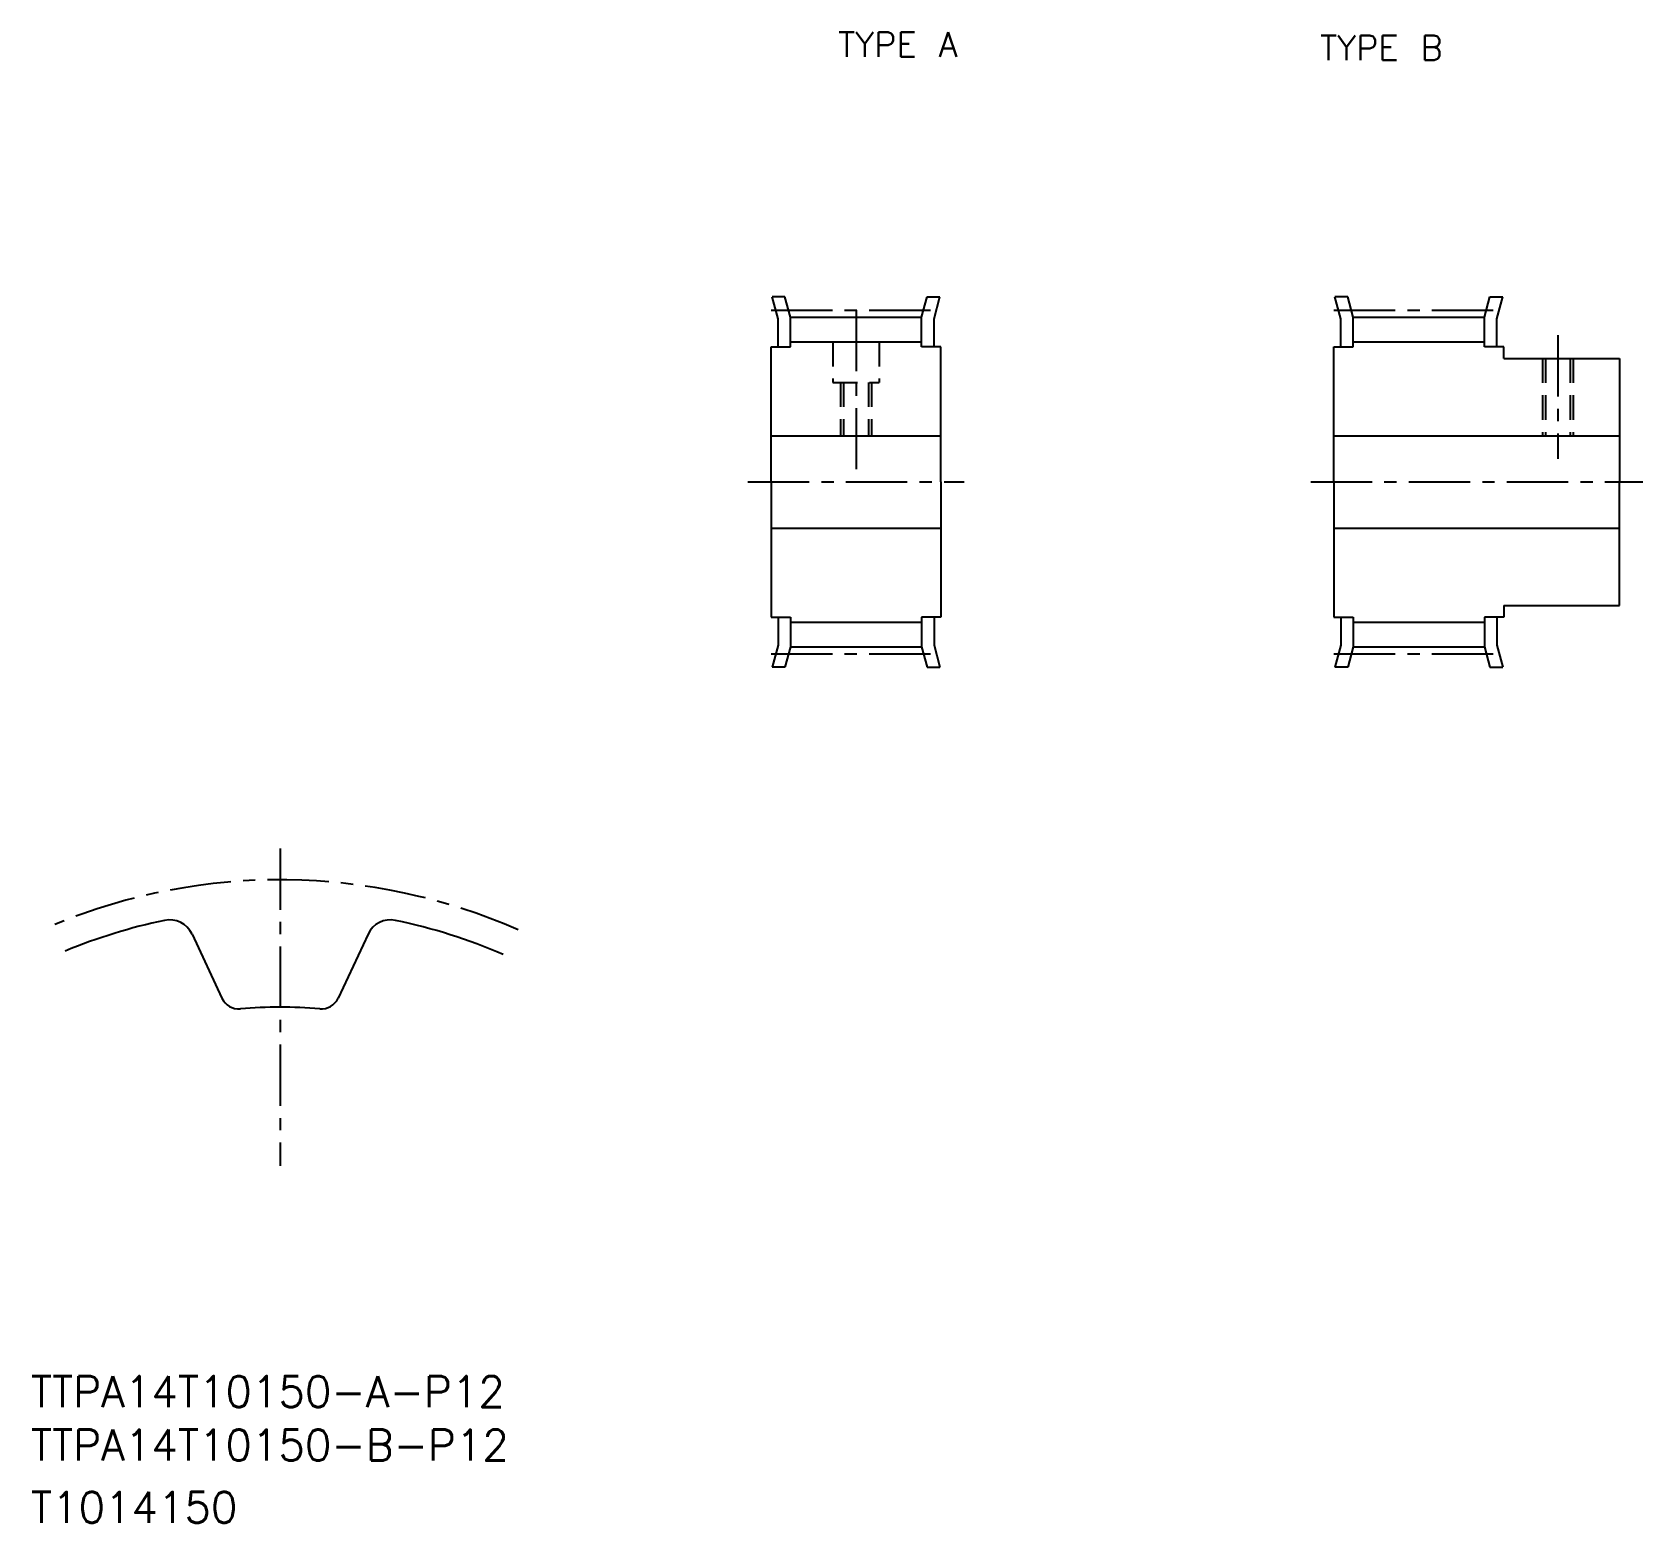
# Model space of a CAD drawing. Extents: x 10 to 219, y 10 to 203.
import ezdxf

# ---------------------------------------------------------------- set-up
doc = ezdxf.new("R2010")
doc.units = 0
doc.header["$LTSCALE"] = 0.25
doc.linetypes.add('CENTER', pattern=[50.8, 31.75, -6.35, 6.35, -6.35])
doc.linetypes.add('DASHED', pattern=[19.05, 12.7, -6.35])
doc.layers.get('0').update_dxf_attribs({"linetype": 'CONTINUOUS'})
doc.layers.add('CENTER', color=1, linetype='CENTER')
doc.styles.get("Standard").update_dxf_attribs({"font": 'txt.shx'})

msp = doc.modelspace()

# ---------------------------------------------------------------- linework, layer by layer
for p, q in [((106.76, 165.97), (106, 168.83)), ((107.65, 168.83), (106, 168.83)), ((108.36, 166.18), (107.65, 168.83)), ((125.36, 166.18), (126.07, 168.83)), ((126.07, 168.83), (127.73, 168.83)), ((126.96, 165.97), (127.73, 168.83)), ((179.65, 165.97), (178.89, 168.83)), ((180.54, 168.83), (178.89, 168.83)), ((181.25, 166.18), (180.54, 168.83)), ((198.25, 166.18), (198.96, 168.83)), ((198.96, 168.83), (200.62, 168.83)), ((199.85, 165.97), (200.62, 168.83)), ((106.76, 162.33), (106.76, 165.97)), ((108.36, 162.33), (108.36, 166.18)), ((108.36, 166.18), (125.36, 166.18)), ((125.36, 162.33), (125.36, 166.18)), ((126.96, 162.33), (126.96, 165.97)), ((179.65, 162.33), (179.65, 165.97)), ((181.25, 166.18), (198.25, 166.18)), ((181.25, 162.33), (181.25, 166.18)), ((198.25, 162.33), (198.25, 166.18)), ((199.85, 162.33), (199.85, 165.97)), ((108.36, 162.98), (125.36, 162.98)), ((181.25, 162.98), (198.25, 162.98)), ((105.86, 144.83), (105.86, 162.33)), ((105.86, 162.33), (108.36, 162.33)), ((127.86, 162.33), (125.36, 162.33)), ((127.86, 144.83), (127.86, 162.33)), ((178.75, 144.83), (178.75, 162.33)), ((178.75, 162.33), (181.25, 162.33)), ((200.75, 162.33), (198.25, 162.33)), ((200.75, 160.83), (200.75, 162.33)), ((200.75, 160.83), (215.75, 160.83)), ((215.75, 160.83), (215.75, 144.83)), ((105.86, 150.83), (127.86, 150.83)), ((178.75, 150.83), (215.75, 150.83)), ((105.86, 144.83), (105.86, 127.33)), ((127.86, 144.83), (127.86, 127.33)), ((178.75, 144.83), (178.75, 127.33)), ((215.75, 128.83), (215.75, 144.83)), ((105.86, 138.83), (127.86, 138.83)), ((178.75, 138.83), (215.75, 138.83)), ((105.86, 127.33), (108.36, 127.33)), ((106.76, 127.33), (106.76, 123.69)), ((108.36, 127.33), (108.36, 123.48)), ((125.36, 127.33), (125.36, 123.48)), ((127.86, 127.33), (125.36, 127.33)), ((126.96, 127.33), (126.96, 123.69)), ((178.75, 127.33), (181.25, 127.33)), ((179.65, 127.33), (179.65, 123.69)), ((181.25, 127.33), (181.25, 123.48)), ((198.25, 127.33), (198.25, 123.48)), ((200.75, 127.33), (198.25, 127.33)), ((199.85, 127.33), (199.85, 123.69)), ((200.75, 128.83), (215.75, 128.83)), ((200.75, 128.83), (200.75, 127.33)), ((108.36, 126.68), (125.36, 126.68)), ((181.25, 126.68), (198.25, 126.68)), ((106.76, 123.69), (106, 120.83)), ((108.36, 123.48), (107.65, 120.83)), ((108.36, 123.48), (125.36, 123.48)), ((125.36, 123.48), (126.07, 120.83)), ((126.96, 123.69), (127.73, 120.83)), ((179.65, 123.69), (178.89, 120.83)), ((181.25, 123.48), (180.54, 120.83)), ((181.25, 123.48), (198.25, 123.48)), ((198.25, 123.48), (198.96, 120.83)), ((199.85, 123.69), (200.62, 120.83)), ((107.65, 120.83), (106, 120.83)), ((126.07, 120.83), (127.73, 120.83)), ((180.54, 120.83), (178.89, 120.83)), ((198.96, 120.83), (200.62, 120.83)), ((30.87, 86.26), (34.75, 77.95)), ((53.66, 86.26), (49.79, 77.95))]:
    msp.add_line(p, q)
at = {"color": 3, "linetype": 'DASHED'}
for p, q in [((113.86, 162.98), (113.86, 157.73)), ((119.86, 162.98), (119.86, 157.73)), ((205.75, 160.83), (205.75, 150.83)), ((206.15, 160.83), (206.15, 150.83)), ((209.35, 160.83), (209.35, 150.83)), ((209.75, 160.83), (209.75, 150.83)), ((113.86, 157.73), (119.86, 157.73)), ((114.86, 157.73), (114.86, 150.83)), ((115.26, 157.73), (115.26, 150.83)), ((118.46, 157.73), (118.46, 150.83)), ((118.86, 157.73), (118.86, 150.83))]:
    msp.add_line(p, q, dxfattribs=at)
for centre, radius, start, end in [((42.27, 16.9), 72.7, 101.8695, 112.4966), ((27.97, 84.91), 3.2, 25, 101.8695), ((56.56, 84.91), 3.2, 78.1305, 155), ((42.27, 16.9), 72.7, 66.577, 78.1305), ((36.92, 78.97), 2.4, 205, 274.9213), ((47.61, 78.97), 2.4, 265.0787, 335), ((42.27, 16.9), 59.9, 85.0787, 94.9213)]:
    msp.add_arc(centre, radius, start, end)
at = {"layer": 'CENTER'}
for p, q in [((105.86, 167.11), (127.86, 167.11)), ((116.86, 167.11), (116.86, 144.83)), ((178.75, 167.11), (200.75, 167.11)), ((207.75, 163.83), (207.75, 147.83)), ((102.86, 144.83), (130.86, 144.83)), ((175.75, 144.83), (218.75, 144.83)), ((105.86, 122.55), (127.86, 122.55)), ((178.75, 122.55), (200.75, 122.55))]:
    msp.add_line(p, q, dxfattribs=at)
at = {"layer": 'CENTER', "color": 1, "linetype": 'CENTER'}
msp.add_line((42.27, 97.36), (42.27, 56.23), dxfattribs=at)
msp.add_arc((42.27, 16.9), 76.4, 66.2136, 112.4493, dxfattribs=at)

# ---------------------------------------------------------------- texts
for s, height, p in [('TYPE A', 3.2, (114.56, 199.9)), ('TYPE B', 3.2, (176.97, 199.48)), ('TTPA14T10150-A-P12', 4, (10, 25)), ('TTPA14T10150-B-P12', 4, (10, 18.07)), ('T1014150', 4, (10, 10))]:
    msp.add_text(s, height=height).set_placement(p)

doc.saveas('drawing.dxf')
